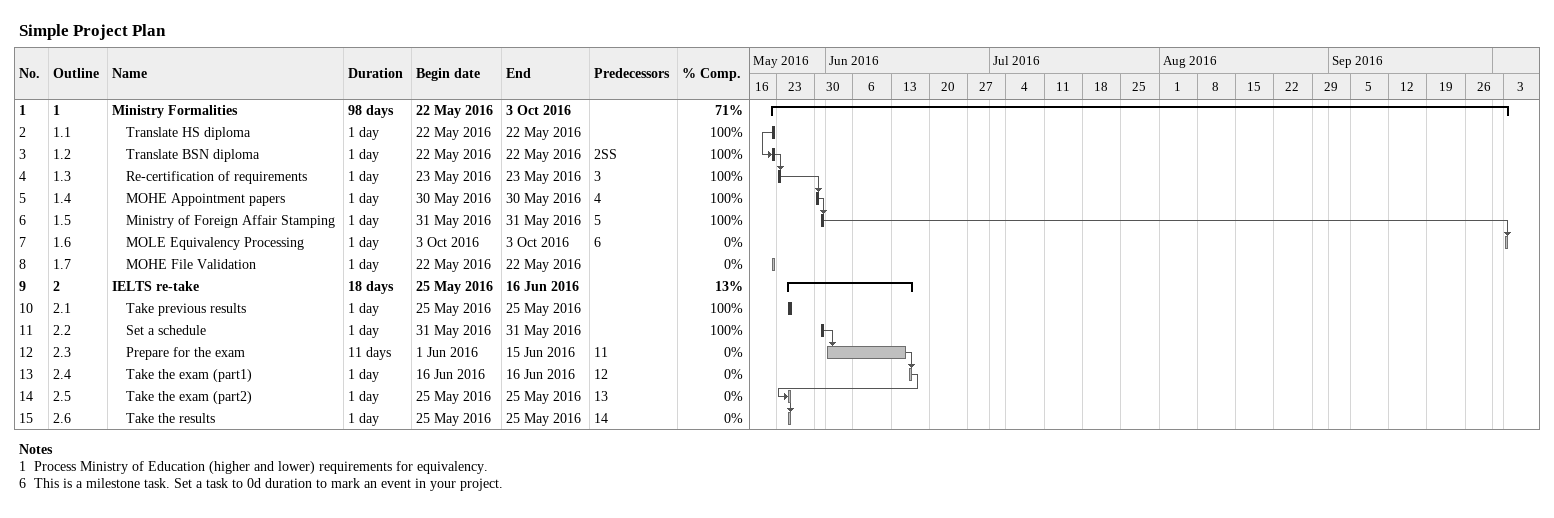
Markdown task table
Simple Project Plan

| ID | WBS | Task | Duration | Start | Finish | Predecessors | % complete |
|---|---|---|---|---|---|---|---|
| 1 | 1 | **Ministry Formalities** | 98d | 2016-05-22 | 2016-10-03 |  | 71 |
| 2 | 1.1 | Translate HS diploma | 1d | 2016-05-22 | 2016-05-22 |  | 100 |
| 3 | 1.2 | Translate BSN diploma | 1d | 2016-05-22 | 2016-05-22 | 2SS | 100 |
| 4 | 1.3 | Re-certification of requirements | 1d | 2016-05-23 | 2016-05-23 | 3 | 100 |
| 5 | 1.4 | MOHE Appointment papers | 1d | 2016-05-30 | 2016-05-30 | 4 | 100 |
| 6 | 1.5 | Ministry of Foreign Affair Stamping | 1d | 2016-05-31 | 2016-05-31 | 5 | 100 |
| 7 | 1.6 | MOLE Equivalency Processing | 1d | 2016-10-03 | 2016-10-03 | 6 | 0 |
| 8 | 1.7 | MOHE File Validation | 1d | 2016-05-22 | 2016-05-22 |  | 0 |
| 9 | 2 | **IELTS re-take** | 18d | 2016-05-25 | 2016-06-16 |  | 13 |
| 10 | 2.1 | Take previous results | 1d | 2016-05-25 | 2016-05-25 |  | 100 |
| 11 | 2.2 | Set a schedule | 1d | 2016-05-31 | 2016-05-31 |  | 100 |
| 12 | 2.3 | Prepare for the exam | 11d | 2016-06-01 | 2016-06-15 | 11 | 0 |
| 13 | 2.4 | Take the exam (part1) | 1d | 2016-06-16 | 2016-06-16 | 12 | 0 |
| 14 | 2.5 | Take the exam (part2) | 1d | 2016-05-25 | 2016-05-25 | 13 | 0 |
| 15 | 2.6 | Take the results | 1d | 2016-05-25 | 2016-05-25 | 14 | 0 |

Notes
- 1: Process Ministry of Education (higher and lower) requirements for equivalency.
- 6: This is a milestone task. Set a task to 0d duration to mark an event in your project.
